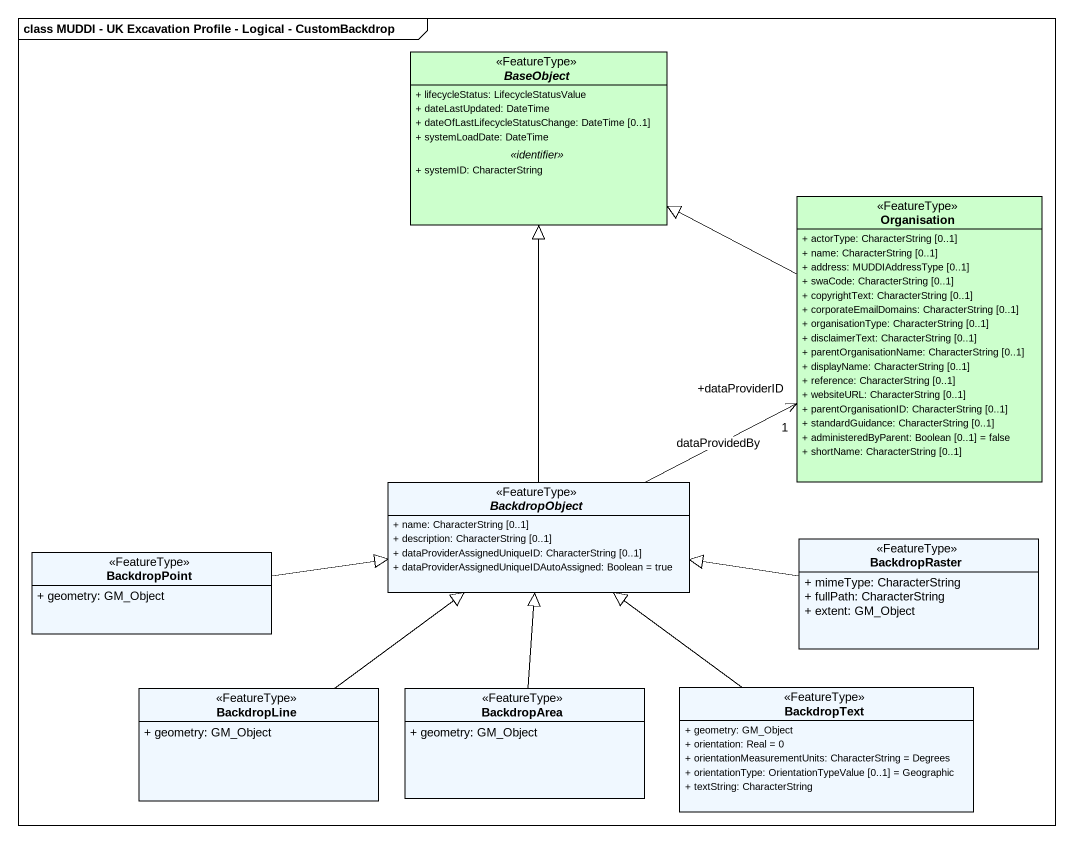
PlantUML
@startuml
mainframe class MUDDI - UK Excavation Profile - Logical - CustomBackdrop
hide circle
hide empty members
skinparam classAttributeIconSize 0
abstract class BaseObject <<FeatureType>> #CCFFCC {
  + lifecycleStatus: LifecycleStatusValue
  + dateLastUpdated: DateTime
  + dateOfLastLifecycleStatusChange: DateTime [0..1]
  + systemLoadDate: DateTime
  .. <<identifier>> ..
  + systemID: CharacterString
}
class Organisation <<FeatureType>> #CCFFCC {
  + actorType: CharacterString [0..1]
  + name: CharacterString [0..1]
  + address: MUDDIAddressType [0..1]
  + swaCode: CharacterString [0..1]
  + copyrightText: CharacterString [0..1]
  + corporateEmailDomains: CharacterString [0..1]
  + organisationType: CharacterString [0..1]
  + disclaimerText: CharacterString [0..1]
  + parentOrganisationName: CharacterString [0..1]
  + displayName: CharacterString [0..1]
  + reference: CharacterString [0..1]
  + websiteURL: CharacterString [0..1]
  + parentOrganisationID: CharacterString [0..1]
  + standardGuidance: CharacterString [0..1]
  + administeredByParent: Boolean [0..1] = false
  + shortName: CharacterString [0..1]
}
abstract class BackdropObject <<FeatureType>> #F0F8FF {
  + name: CharacterString [0..1]
  + description: CharacterString [0..1]
  + dataProviderAssignedUniqueID: CharacterString [0..1]
  + dataProviderAssignedUniqueIDAutoAssigned: Boolean = true
}
class BackdropPoint <<FeatureType>> #F0F8FF {
  + geometry: GM_Object
}
class BackdropRaster <<FeatureType>> #F0F8FF {
  + mimeType: CharacterString
  + fullPath: CharacterString
  + extent: GM_Object
}
class BackdropLine <<FeatureType>> #F0F8FF {
  + geometry: GM_Object
}
class BackdropArea <<FeatureType>> #F0F8FF {
  + geometry: GM_Object
}
class BackdropText <<FeatureType>> #F0F8FF {
  + geometry: GM_Object
  + orientation: Real = 0
  + orientationMeasurementUnits: CharacterString = Degrees
  + orientationType: OrientationTypeValue [0..1] = Geographic
  + textString: CharacterString
}
Organisation -left-|> BaseObject
BackdropObject -up-|> BaseObject
BackdropObject -right-> "+dataProviderID\n1" Organisation : dataProvidedBy
BackdropPoint -right-|> BackdropObject
BackdropRaster -left-|> BackdropObject
BackdropLine -up-|> BackdropObject
BackdropArea -up-|> BackdropObject
BackdropText -up-|> BackdropObject
@enduml
